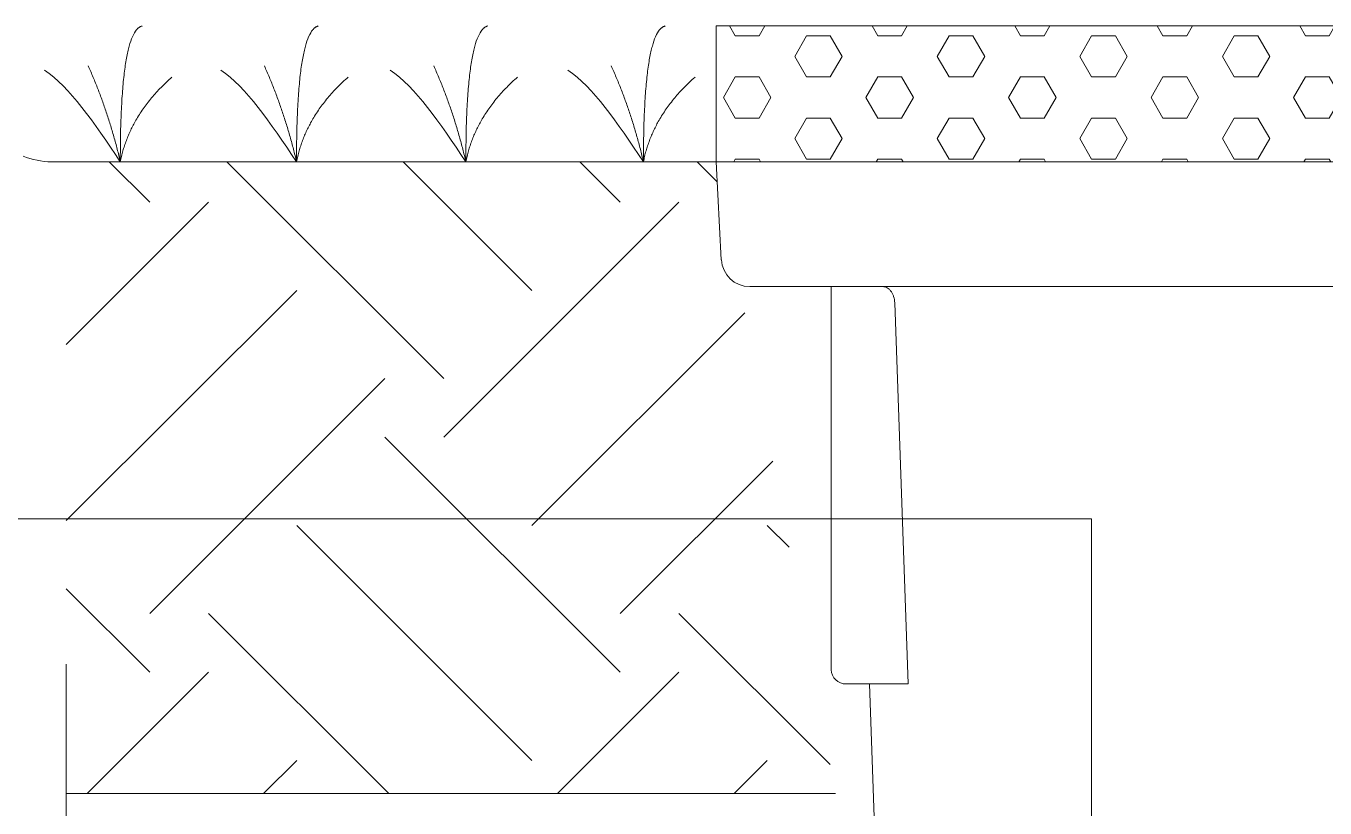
# Model space of a CAD drawing. Header units: millimetres. Extents: x 4229 to 8429, y -1187 to 1783.
# Drawn here: x 6085.4 to 6259, y -336.4 to -231.9 of the extents above; entities that cross this region are included whole.
import ezdxf

# ---------------------------------------------------------------- set-up
doc = ezdxf.new("R2010")
doc.units = ezdxf.units.MM

msp = doc.modelspace()

# ---------------------------------------------------------------- hatches: boundary and pattern name
at = {"lineweight": 5}
h = msp.add_hatch(dxfattribs=at)
h.set_pattern_fill('HEX', color=256)
h.set_pattern_definition([(0, (-3106.6955, -51.702), (0, 5.4992613), [3.175, -6.35]), (120, (-3106.6955, -51.702), (-4.7625, -2.7496307), [3.175, -6.35]), (60, (-3103.5205, -51.702), (-4.7625, 2.7496307), [3.175, -6.35])])
h.paths.add_polyline_path([(6177.64, -231.86), (6177.64, -250.02), (6444.19, -250.02), (6444.19, -231.86)])

# ---------------------------------------------------------------- linework, layer by layer
for p, q in [((6177.64, -250.02), (6088.82, -250.02)), ((6227.79, -297.77), (6047.47, -297.77)), ((6227.79, -390.09), (6227.79, -297.77)), ((6090.79, -317.22), (6090.79, -404.85)), ((6193.59, -334.51), (6090.79, -334.51))]:
    msp.add_line(p, q, dxfattribs=at)
at = {"linetype": 'Continuous', "lineweight": 5}
for p, q in [((6101.94, -255.43), (6096.53, -250.02)), ((6141.23, -279.01), (6112.24, -250.02)), ((6153.01, -267.22), (6135.82, -250.02)), ((6164.8, -255.43), (6159.39, -250.02)), ((6177.78, -252.69), (6175.11, -250.02)), ((6177.64, -250.02), (6443.23, -250.02)), ((6178.32, -263.12), (6177.64, -250.02)), ((6090.79, -274.44), (6109.8, -255.43)), ((6141.23, -286.86), (6172.66, -255.43)), ((6090.79, -298.01), (6121.58, -267.22)), ((6438.76, -266.72), (6182.11, -266.72)), ((6193.01, -266.72), (6193.01, -317.56)), ((6203.27, -319.84), (6201.49, -268.88)), ((6153.01, -298.65), (6181.45, -270.22)), ((6101.94, -310.44), (6133.37, -279.01)), ((6164.8, -318.29), (6133.37, -286.86)), ((6164.8, -310.44), (6185.19, -290.04)), ((6153.01, -330.08), (6121.58, -298.65)), ((6187.37, -301.58), (6184.44, -298.65)), ((6101.94, -318.29), (6090.79, -307.14)), ((6133.87, -334.51), (6109.8, -310.44)), ((6192.86, -330.64), (6172.66, -310.44)), ((6093.58, -334.51), (6109.8, -318.29)), ((6156.44, -334.51), (6172.66, -318.29)), ((6194.62, -319.84), (6203.27, -319.84)), ((6204.06, -489.59), (6198.13, -319.84)), ((6117.15, -334.51), (6121.58, -330.08)), ((6180.02, -334.51), (6184.44, -330.08))]:
    msp.add_line(p, q, dxfattribs=at)
at = {"lineweight": 5}
msp.add_lwpolyline([(6177.64, -250.02), (6444.19, -250.02), (6444.19, -231.86), (6177.64, -231.86)], close=True, dxfattribs=at)
msp.add_arc((6088.82, -240.02), 10, 247.5605, 270, dxfattribs=at)
at = {"linetype": 'Continuous', "lineweight": 5}
for centre, radius, start, end in [((6182.11, -262.92), 3.79, 183, 270), ((6195.02, -317.85), 2.03, 171.9505, 258.5782)]:
    msp.add_arc(centre, radius, start, end, dxfattribs=at)
at = {"lineweight": 5}
for points, degree in [([(6098, -250.02), (6098, -232.57), (6100.92, -231.86)], 2), ([(6121.55, -250.02), (6121.55, -232.57), (6124.46, -231.86)], 2), ([(6144.18, -250.02), (6144.18, -232.57), (6147.1, -231.86)], 2), ([(6167.91, -250.02), (6167.91, -232.57), (6170.82, -231.86)], 2), ([(6098, -250.02), (6094.49, -244.76), (6091.22, -240), (6087.89, -237.75)], 3), ([(6098, -250.02), (6096.46, -243.33), (6093.72, -237.21)], 2), ([(6121.55, -250.02), (6118.03, -244.76), (6114.76, -240), (6111.43, -237.75)], 3), ([(6121.55, -250.02), (6120, -243.33), (6117.26, -237.21)], 2), ([(6144.18, -250.02), (6140.67, -244.76), (6137.4, -240), (6134.07, -237.75)], 3), ([(6144.18, -250.02), (6142.63, -243.33), (6139.9, -237.21)], 2), ([(6167.91, -250.02), (6164.4, -244.76), (6161.13, -240), (6157.79, -237.75)], 3), ([(6167.91, -250.02), (6166.36, -243.33), (6163.62, -237.21)], 2), ([(6098, -250.02), (6099.25, -243.69), (6104.91, -238.7)], 2), ([(6121.55, -250.02), (6122.79, -243.69), (6128.45, -238.7)], 2), ([(6144.18, -250.02), (6145.43, -243.69), (6151.08, -238.7)], 2), ([(6167.91, -250.02), (6169.16, -243.69), (6174.81, -238.7)], 2)]:
    msp.add_open_spline(points, degree=degree, dxfattribs=at)
at = {"linetype": 'Continuous', "lineweight": 5}
msp.add_open_spline([(6199.88, -266.72), (6199.98, -266.72), (6200.08, -266.73), (6200.28, -266.79), (6200.38, -266.83), (6200.57, -266.93), (6200.66, -267), (6200.83, -267.16), (6200.91, -267.25), (6201.06, -267.44), (6201.13, -267.55), (6201.25, -267.79), (6201.3, -267.91), (6201.43, -268.31), (6201.48, -268.59), (6201.49, -268.88)], degree=3, knots=[0, 0, 0, 0, 0.125, 0.125, 0.25, 0.25, 0.375, 0.375, 0.5, 0.5, 0.625, 0.625, 0.75, 0.75, 1, 1, 1, 1], dxfattribs=at)

doc.saveas('drawing.dxf')
